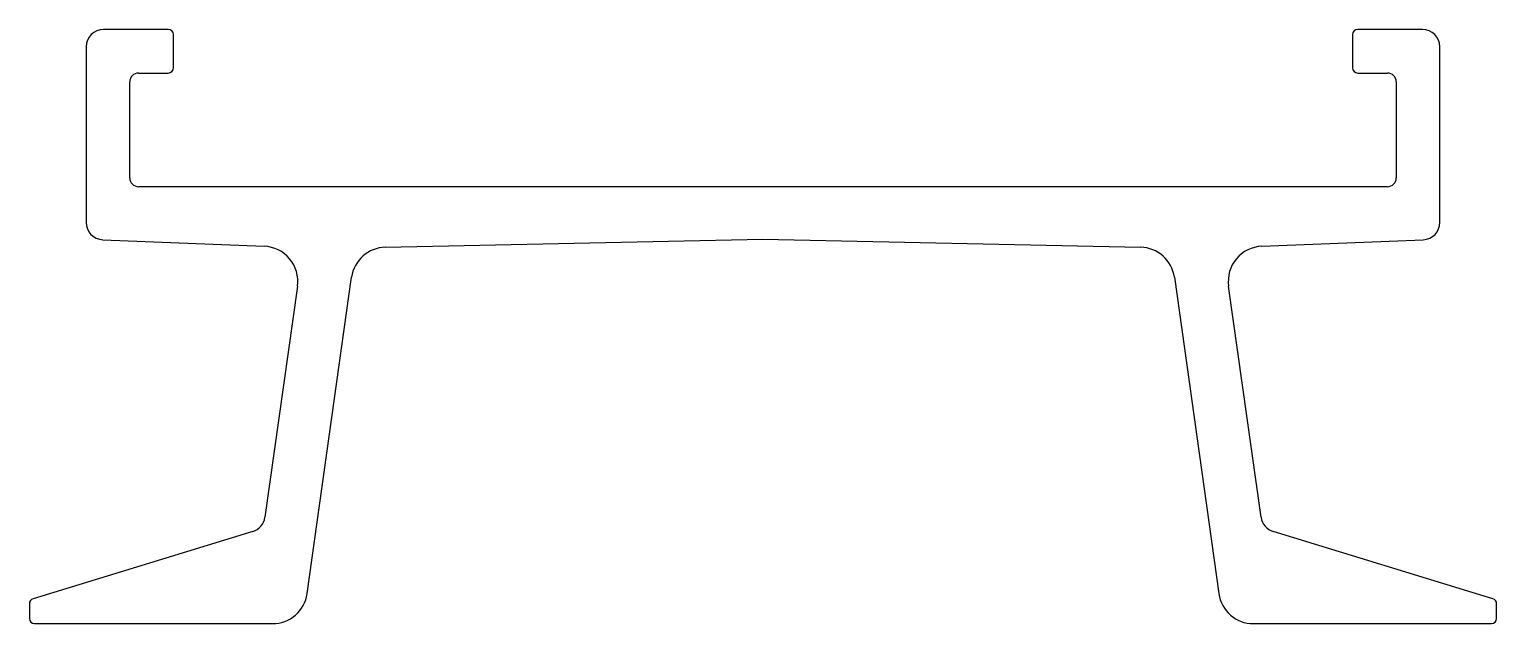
# Model space of a CAD drawing. Extents: x 124.1 to 208.1, y 94.5 to 128.5.
import ezdxf

# ---------------------------------------------------------------- set-up
doc = ezdxf.new("R2010")
doc.units = 0
doc.layers.get('0').update_dxf_attribs({"linetype": 'CONTINUOUS'})

msp = doc.modelspace()

# ---------------------------------------------------------------- linework, layer by layer
for p, q in [((132.017, 128.463), (128.317, 128.463)), ((132.317, 126.263), (132.317, 128.163)), ((199.817, 128.163), (199.817, 126.263)), ((203.817, 128.463), (200.117, 128.463)), ((127.317, 127.463), (127.317, 117.424)), ((204.817, 117.424), (204.817, 127.463)), ((129.817, 119.963), (129.817, 125.463)), ((130.317, 125.963), (132.017, 125.963)), ((200.117, 125.963), (201.817, 125.963)), ((202.317, 125.463), (202.317, 119.963)), ((201.817, 119.463), (130.317, 119.463)), ((128.277, 116.424), (137.513, 116.052)), ((144.451, 116), (166.067, 116.463)), ((166.067, 116.463), (187.683, 116)), ((194.621, 116.052), (203.858, 116.424)), ((139.971, 96.185), (142.514, 114.278)), ((189.621, 114.278), (192.164, 96.185)), ((139.413, 113.775), (137.555, 100.552)), ((194.58, 100.552), (192.721, 113.775)), ((136.857, 99.735), (124.28, 95.89)), ((207.855, 95.89), (195.278, 99.735)), ((124.067, 95.603), (124.067, 94.763)), ((208.067, 94.763), (208.067, 95.603)), ((124.367, 94.463), (137.99, 94.463)), ((194.144, 94.463), (207.767, 94.463))]:
    msp.add_line(p, q)
for centre, radius, start, end in [((128.317, 127.463), 1, 90, 180), ((132.017, 128.163), 0.3, 0, 90), ((200.117, 128.163), 0.3, 90, 180), ((203.817, 127.463), 1, 0, 90), ((132.017, 126.263), 0.3, 270, 0), ((200.117, 126.263), 0.3, 180, 270), ((130.317, 125.463), 0.5, 90, 180), ((201.817, 125.463), 0.5, 0, 90), ((130.317, 119.963), 0.5, 180, 270), ((201.817, 119.963), 0.5, 270, 0), ((128.317, 117.424), 1, 180, 267.6916), ((203.817, 117.424), 1, 272.3084, 0), ((137.433, 114.054), 2, 352, 87.6916), ((144.494, 114), 2, 91.22844, 172), ((187.64, 114), 2, 8, 88.77156), ((194.702, 114.054), 2, 92.3084, 188), ((136.565, 100.691), 1, 287, 352), ((195.57, 100.691), 1, 188, 253), ((124.367, 95.603), 0.3, 107, 180), ((137.99, 96.463), 2, 270, 352), ((194.144, 96.463), 2, 188, 270), ((207.767, 95.603), 0.3, 0, 73), ((124.367, 94.763), 0.3, 180, 270), ((207.767, 94.763), 0.3, 270, 0)]:
    msp.add_arc(centre, radius, start, end)

doc.saveas('drawing.dxf')
